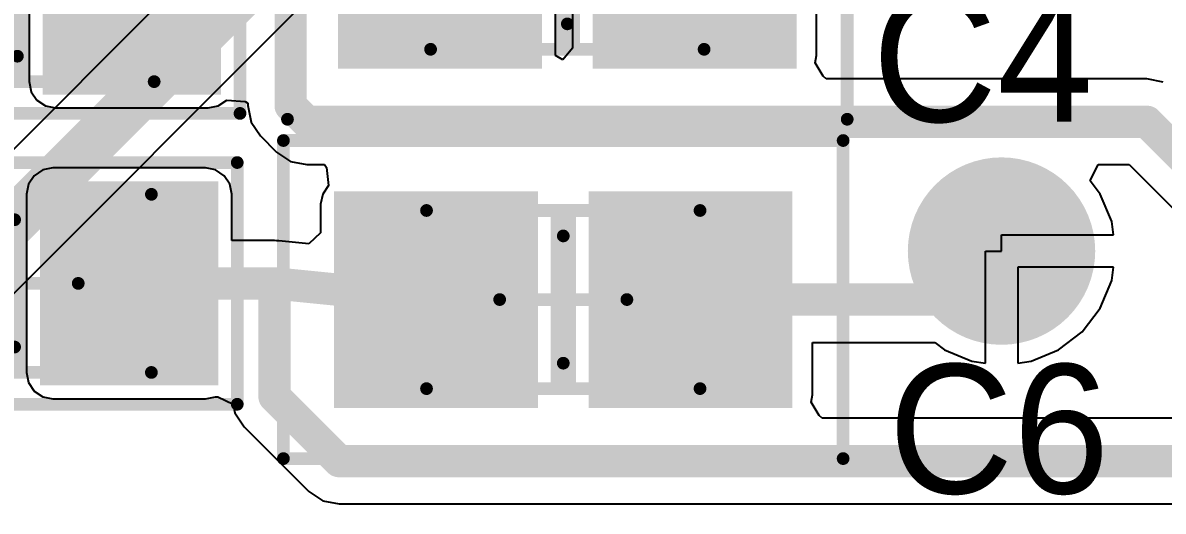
# Model space of a CAD drawing. Header units: millimetres. Extents: x 0.11 to 2.34, y 0.1 to 2.58.
# Drawn here: x 0.3121 to 0.665, y 1.5095 to 1.6606 of the extents above; entities that cross this region are included whole.
import ezdxf

# ---------------------------------------------------------------- set-up
doc = ezdxf.new("R2010")
doc.units = ezdxf.units.MM
doc.header["$MEASUREMENT"] = 0
for name, color, linetype in [('BottomLayer', 5, 'Continuous'), ('BottomSolder', 6, 'Continuous'), ('Mechanical13', 56, 'Continuous'), ('Mechanical15', 56, 'Continuous'), ('MultiLayer', 9, 'Continuous'), ('TopLayer', 1, 'Continuous'), ('TopOverlay', 2, 'Continuous'), ('TopPaste', 8, 'Continuous'), ('TopSolder', 216, 'Continuous'), ('ViaHoleLayer', 16, 'Continuous')]:
    doc.layers.add(name, color=color, linetype=linetype)

# ---------------------------------------------------------------- blocks, each defined once
blk = doc.blocks.new('6_0805_N_27')
at = {"layer": 'Mechanical13', "const_width": 0.00394}
for points in [[(-0.04232, 0.02756), (-0.04232, -0.02756)], [(0.04232, 0.02756), (-0.04232, 0.02756)], [(0.04232, 0.02756), (0.04232, -0.02756)], [(0.04232, -0.02756), (-0.04232, -0.02756)]]:
    blk.add_lwpolyline(points, dxfattribs=at)
at = {"layer": 'Mechanical13', "const_width": 0.00197}
for points in [[(-0.04331, 0.02756, 1), (-0.04134, 0.02756, 1)], [(-0.04331, 0.02756, 1), (-0.04134, 0.02756, 1)], [(0.04134, 0.02756, 1), (0.04331, 0.02756, 1)], [(0.04134, 0.02756, 1), (0.04331, 0.02756, 1)], [(-0.04331, -0.02756, 1), (-0.04134, -0.02756, 1)], [(-0.04331, -0.02756, 1), (-0.04134, -0.02756, 1)], [(0.04134, -0.02756, 1), (0.04331, -0.02756, 1)], [(0.04134, -0.02756, 1), (0.04331, -0.02756, 1)]]:
    blk.add_lwpolyline(points, format="xyb", close=True, dxfattribs=at)
at = {"layer": 'Mechanical15', "const_width": 0.00394}
for points in [[(-0.0689, 0.0374), (-0.0689, -0.0374)], [(0.0689, 0.0374), (-0.0689, 0.0374)], [(0.0689, 0.0374), (0.0689, -0.0374)], [(0, 0.01969), (0, -0.01969)], [(0.01969, 0), (-0.01969, 0)], [(0.0689, -0.0374), (-0.0689, -0.0374)]]:
    blk.add_lwpolyline(points, dxfattribs=at)
at = {"layer": 'Mechanical15', "const_width": 0.00197}
for points in [[(-0.06988, 0.0374, 1), (-0.06791, 0.0374, 1)], [(-0.06988, 0.0374, 1), (-0.06791, 0.0374, 1)], [(0.06791, 0.0374, 1), (0.06988, 0.0374, 1)], [(0.06791, 0.0374, 1), (0.06988, 0.0374, 1)], [(-0.00098, 0.01969, 1), (0.00098, 0.01969, 1)], [(-0.02067, 0, 1), (-0.0187, 0, 1)], [(0.0187, 0, 1), (0.02067, 0, 1)], [(-0.00098, -0.01969, 1), (0.00098, -0.01969, 1)], [(-0.06988, -0.0374, 1), (-0.06791, -0.0374, 1)], [(-0.06988, -0.0374, 1), (-0.06791, -0.0374, 1)], [(0.06791, -0.0374, 1), (0.06988, -0.0374, 1)], [(0.06791, -0.0374, 1), (0.06988, -0.0374, 1)]]:
    blk.add_lwpolyline(points, format="xyb", close=True, dxfattribs=at)
at = {"layer": 'TopLayer'}
for points in [[(-0.01181, -0.02756), (-0.01181, 0.02756), (-0.05906, -0.02756), (-0.05906, 0.02756)], [(0.05906, -0.02756), (0.05906, 0.02756), (0.01181, -0.02756), (0.01181, 0.02756)]]:
    blk.add_solid(points, dxfattribs=at)
at = {"layer": 'TopOverlay', "const_width": 0.00787}
blk.add_lwpolyline([(0, 0.02362), (0, -0.02362)], dxfattribs=at)
at = {"layer": 'TopOverlay', "const_width": 0.00394}
for points in [[(-0.00197, 0.02362, 1), (0.00197, 0.02362, 1)], [(-0.00197, -0.02362, 1), (0.00197, -0.02362, 1)]]:
    blk.add_lwpolyline(points, format="xyb", close=True, dxfattribs=at)
at = {"layer": 'TopPaste'}
for points in [[(-0.01181, -0.02756), (-0.01181, 0.02756), (-0.05906, -0.02756), (-0.05906, 0.02756)], [(0.05906, -0.02756), (0.05906, 0.02756), (0.01181, -0.02756), (0.01181, 0.02756)]]:
    blk.add_solid(points, dxfattribs=at)
at = {"layer": 'TopSolder'}
for points in [[(-0.00781, -0.03156), (-0.00781, 0.03156), (-0.06305, -0.03156), (-0.06305, 0.03156)], [(0.06306, -0.03156), (0.06306, 0.03156), (0.00781, -0.03156), (0.00781, 0.03156)]]:
    blk.add_solid(points, dxfattribs=at)
blk = doc.blocks.new('6_0805_N_29')
at = {"layer": 'Mechanical13', "const_width": 0.00394}
for points in [[(-0.04232, 0.02756), (-0.04232, -0.02756)], [(0.04232, 0.02756), (-0.04232, 0.02756)], [(0.04232, 0.02756), (0.04232, -0.02756)], [(0.04232, -0.02756), (-0.04232, -0.02756)]]:
    blk.add_lwpolyline(points, dxfattribs=at)
at = {"layer": 'Mechanical13', "const_width": 0.00197}
for points in [[(-0.04331, 0.02756, 1), (-0.04134, 0.02756, 1)], [(-0.04331, 0.02756, 1), (-0.04134, 0.02756, 1)], [(0.04134, 0.02756, 1), (0.04331, 0.02756, 1)], [(0.04134, 0.02756, 1), (0.04331, 0.02756, 1)], [(-0.04331, -0.02756, 1), (-0.04134, -0.02756, 1)], [(-0.04331, -0.02756, 1), (-0.04134, -0.02756, 1)], [(0.04134, -0.02756, 1), (0.04331, -0.02756, 1)], [(0.04134, -0.02756, 1), (0.04331, -0.02756, 1)]]:
    blk.add_lwpolyline(points, format="xyb", close=True, dxfattribs=at)
at = {"layer": 'Mechanical15', "const_width": 0.00394}
for points in [[(-0.0689, 0.0374), (-0.0689, -0.0374)], [(0.0689, 0.0374), (-0.0689, 0.0374)], [(0.0689, 0.0374), (0.0689, -0.0374)], [(0, 0.01969), (0, -0.01969)], [(0.01969, 0), (-0.01969, 0)], [(0.0689, -0.0374), (-0.0689, -0.0374)]]:
    blk.add_lwpolyline(points, dxfattribs=at)
at = {"layer": 'Mechanical15', "const_width": 0.00197}
for points in [[(-0.06988, 0.0374, 1), (-0.06791, 0.0374, 1)], [(-0.06988, 0.0374, 1), (-0.06791, 0.0374, 1)], [(0.06791, 0.0374, 1), (0.06988, 0.0374, 1)], [(0.06791, 0.0374, 1), (0.06988, 0.0374, 1)], [(-0.00098, 0.01969, 1), (0.00098, 0.01969, 1)], [(-0.02067, 0, 1), (-0.0187, 0, 1)], [(0.0187, 0, 1), (0.02067, 0, 1)], [(-0.00098, -0.01969, 1), (0.00098, -0.01969, 1)], [(-0.06988, -0.0374, 1), (-0.06791, -0.0374, 1)], [(-0.06988, -0.0374, 1), (-0.06791, -0.0374, 1)], [(0.06791, -0.0374, 1), (0.06988, -0.0374, 1)], [(0.06791, -0.0374, 1), (0.06988, -0.0374, 1)]]:
    blk.add_lwpolyline(points, format="xyb", close=True, dxfattribs=at)
at = {"layer": 'TopLayer'}
for points in [[(-0.01181, -0.02756), (-0.01181, 0.02756), (-0.05906, -0.02756), (-0.05906, 0.02756)], [(0.05906, -0.02756), (0.05906, 0.02756), (0.01181, -0.02756), (0.01181, 0.02756)]]:
    blk.add_solid(points, dxfattribs=at)
at = {"layer": 'TopOverlay', "const_width": 0.00787}
blk.add_lwpolyline([(0, 0.02362), (0, -0.02362)], dxfattribs=at)
at = {"layer": 'TopOverlay', "const_width": 0.00394}
for points in [[(-0.00197, 0.02362, 1), (0.00197, 0.02362, 1)], [(-0.00197, -0.02362, 1), (0.00197, -0.02362, 1)]]:
    blk.add_lwpolyline(points, format="xyb", close=True, dxfattribs=at)
at = {"layer": 'TopPaste'}
for points in [[(-0.01181, -0.02756), (-0.01181, 0.02756), (-0.05906, -0.02756), (-0.05906, 0.02756)], [(0.05906, -0.02756), (0.05906, 0.02756), (0.01181, -0.02756), (0.01181, 0.02756)]]:
    blk.add_solid(points, dxfattribs=at)
at = {"layer": 'TopSolder'}
for points in [[(-0.00781, -0.03156), (-0.00781, 0.03156), (-0.06305, -0.03156), (-0.06305, 0.03156)], [(0.06306, -0.03156), (0.06306, 0.03156), (0.00781, -0.03156), (0.00781, 0.03156)]]:
    blk.add_solid(points, dxfattribs=at)
blk = doc.blocks.new('6_0805_M_39')
at = {"layer": 'Mechanical13', "const_width": 0.00394}
for points in [[(-0.04232, 0.02756), (-0.04232, -0.02756)], [(0.04232, 0.02756), (-0.04232, 0.02756)], [(0.04232, 0.02756), (0.04232, -0.02756)], [(0.04232, -0.02756), (-0.04232, -0.02756)]]:
    blk.add_lwpolyline(points, dxfattribs=at)
at = {"layer": 'Mechanical13', "const_width": 0.00197}
for points in [[(-0.04331, 0.02756, 1), (-0.04134, 0.02756, 1)], [(-0.04331, 0.02756, 1), (-0.04134, 0.02756, 1)], [(0.04134, 0.02756, 1), (0.04331, 0.02756, 1)], [(0.04134, 0.02756, 1), (0.04331, 0.02756, 1)], [(-0.04331, -0.02756, 1), (-0.04134, -0.02756, 1)], [(-0.04331, -0.02756, 1), (-0.04134, -0.02756, 1)], [(0.04134, -0.02756, 1), (0.04331, -0.02756, 1)], [(0.04134, -0.02756, 1), (0.04331, -0.02756, 1)]]:
    blk.add_lwpolyline(points, format="xyb", close=True, dxfattribs=at)
at = {"layer": 'Mechanical15', "const_width": 0.00394}
for points in [[(-0.08661, 0.04921), (-0.08661, -0.04921)], [(0.08661, 0.04921), (-0.08661, 0.04921)], [(0.08661, 0.04921), (0.08661, -0.04921)], [(0, 0.01969), (0, -0.01969)], [(0.01969, 0), (-0.01969, 0)], [(0.08661, -0.04921), (-0.08661, -0.04921)]]:
    blk.add_lwpolyline(points, dxfattribs=at)
at = {"layer": 'Mechanical15', "const_width": 0.00197}
for points in [[(-0.0876, 0.04921, 1), (-0.08563, 0.04921, 1)], [(-0.0876, 0.04921, 1), (-0.08563, 0.04921, 1)], [(0.08563, 0.04921, 1), (0.0876, 0.04921, 1)], [(0.08563, 0.04921, 1), (0.0876, 0.04921, 1)], [(-0.00098, 0.01969, 1), (0.00098, 0.01969, 1)], [(-0.02067, 0, 1), (-0.0187, 0, 1)], [(0.0187, 0, 1), (0.02067, 0, 1)], [(-0.00098, -0.01969, 1), (0.00098, -0.01969, 1)], [(-0.0876, -0.04921, 1), (-0.08563, -0.04921, 1)], [(-0.0876, -0.04921, 1), (-0.08563, -0.04921, 1)], [(0.08563, -0.04921, 1), (0.0876, -0.04921, 1)], [(0.08563, -0.04921, 1), (0.0876, -0.04921, 1)]]:
    blk.add_lwpolyline(points, format="xyb", close=True, dxfattribs=at)
at = {"layer": 'TopLayer'}
for points in [[(-0.01181, -0.02953), (-0.01181, 0.02953), (-0.06693, -0.02953), (-0.06693, 0.02953)], [(0.06693, -0.02953), (0.06693, 0.02953), (0.01181, -0.02953), (0.01181, 0.02953)]]:
    blk.add_solid(points, dxfattribs=at)
at = {"layer": 'TopOverlay', "const_width": 0.00787}
blk.add_lwpolyline([(0, 0.02559), (0, -0.02559)], dxfattribs=at)
at = {"layer": 'TopOverlay', "const_width": 0.00394}
for points in [[(-0.00197, 0.02559, 1), (0.00197, 0.02559, 1)], [(-0.00197, -0.02559, 1), (0.00197, -0.02559, 1)]]:
    blk.add_lwpolyline(points, format="xyb", close=True, dxfattribs=at)
at = {"layer": 'TopPaste'}
for points in [[(-0.01181, -0.02953), (-0.01181, 0.02953), (-0.06693, -0.02953), (-0.06693, 0.02953)], [(0.06693, -0.02953), (0.06693, 0.02953), (0.01181, -0.02953), (0.01181, 0.02953)]]:
    blk.add_solid(points, dxfattribs=at)
at = {"layer": 'TopSolder'}
for points in [[(-0.00781, -0.03353), (-0.00781, 0.03353), (-0.07093, -0.03353), (-0.07093, 0.03353)], [(0.07093, -0.03353), (0.07093, 0.03353), (0.00781, -0.03353), (0.00781, 0.03353)]]:
    blk.add_solid(points, dxfattribs=at)
blk = doc.blocks.new('6_0805_M_41')
at = {"layer": 'Mechanical13', "const_width": 0.00394}
for points in [[(-0.04232, 0.02756), (-0.04232, -0.02756)], [(0.04232, 0.02756), (-0.04232, 0.02756)], [(0.04232, 0.02756), (0.04232, -0.02756)], [(0.04232, -0.02756), (-0.04232, -0.02756)]]:
    blk.add_lwpolyline(points, dxfattribs=at)
at = {"layer": 'Mechanical13', "const_width": 0.00197}
for points in [[(-0.04331, 0.02756, 1), (-0.04134, 0.02756, 1)], [(-0.04331, 0.02756, 1), (-0.04134, 0.02756, 1)], [(0.04134, 0.02756, 1), (0.04331, 0.02756, 1)], [(0.04134, 0.02756, 1), (0.04331, 0.02756, 1)], [(-0.04331, -0.02756, 1), (-0.04134, -0.02756, 1)], [(-0.04331, -0.02756, 1), (-0.04134, -0.02756, 1)], [(0.04134, -0.02756, 1), (0.04331, -0.02756, 1)], [(0.04134, -0.02756, 1), (0.04331, -0.02756, 1)]]:
    blk.add_lwpolyline(points, format="xyb", close=True, dxfattribs=at)
at = {"layer": 'Mechanical15', "const_width": 0.00394}
for points in [[(-0.08661, 0.04921), (-0.08661, -0.04921)], [(0.08661, 0.04921), (-0.08661, 0.04921)], [(0.08661, 0.04921), (0.08661, -0.04921)], [(0, 0.01969), (0, -0.01969)], [(0.01969, 0), (-0.01969, 0)], [(0.08661, -0.04921), (-0.08661, -0.04921)]]:
    blk.add_lwpolyline(points, dxfattribs=at)
at = {"layer": 'Mechanical15', "const_width": 0.00197}
for points in [[(-0.0876, 0.04921, 1), (-0.08563, 0.04921, 1)], [(-0.0876, 0.04921, 1), (-0.08563, 0.04921, 1)], [(0.08563, 0.04921, 1), (0.0876, 0.04921, 1)], [(0.08563, 0.04921, 1), (0.0876, 0.04921, 1)], [(-0.00098, 0.01969, 1), (0.00098, 0.01969, 1)], [(-0.02067, 0, 1), (-0.0187, 0, 1)], [(0.0187, 0, 1), (0.02067, 0, 1)], [(-0.00098, -0.01969, 1), (0.00098, -0.01969, 1)], [(-0.0876, -0.04921, 1), (-0.08563, -0.04921, 1)], [(-0.0876, -0.04921, 1), (-0.08563, -0.04921, 1)], [(0.08563, -0.04921, 1), (0.0876, -0.04921, 1)], [(0.08563, -0.04921, 1), (0.0876, -0.04921, 1)]]:
    blk.add_lwpolyline(points, format="xyb", close=True, dxfattribs=at)
at = {"layer": 'TopLayer'}
for points in [[(-0.01181, -0.02953), (-0.01181, 0.02953), (-0.06693, -0.02953), (-0.06693, 0.02953)], [(0.06693, -0.02953), (0.06693, 0.02953), (0.01181, -0.02953), (0.01181, 0.02953)]]:
    blk.add_solid(points, dxfattribs=at)
at = {"layer": 'TopOverlay', "const_width": 0.00787}
blk.add_lwpolyline([(0, 0.02559), (0, -0.02559)], dxfattribs=at)
at = {"layer": 'TopOverlay', "const_width": 0.00394}
for points in [[(-0.00197, 0.02559, 1), (0.00197, 0.02559, 1)], [(-0.00197, -0.02559, 1), (0.00197, -0.02559, 1)]]:
    blk.add_lwpolyline(points, format="xyb", close=True, dxfattribs=at)
at = {"layer": 'TopPaste'}
for points in [[(-0.01181, -0.02953), (-0.01181, 0.02953), (-0.06693, -0.02953), (-0.06693, 0.02953)], [(0.06693, -0.02953), (0.06693, 0.02953), (0.01181, -0.02953), (0.01181, 0.02953)]]:
    blk.add_solid(points, dxfattribs=at)
at = {"layer": 'TopSolder'}
for points in [[(-0.00781, -0.03353), (-0.00781, 0.03353), (-0.07093, -0.03353), (-0.07093, 0.03353)], [(0.07093, -0.03353), (0.07093, 0.03353), (0.00781, -0.03353), (0.00781, 0.03353)]]:
    blk.add_solid(points, dxfattribs=at)

msp = doc.modelspace()

# ---------------------------------------------------------------- linework, layer by layer
at = {"layer": 'BottomLayer'}
for p, q in [((0.4882, 1.80055), (0.25383, 1.56617)), ((0.2808, 1.54845), (0.51055, 1.7782))]:
    msp.add_line(p, q, dxfattribs=at)
at = {"layer": 'BottomLayer', "const_width": 0.015}
msp.add_lwpolyline([(0.265, 1.555), (0.52, 1.81)], dxfattribs=at)
at = {"layer": 'BottomLayer', "const_width": 0.025}
msp.add_lwpolyline([(0.6025, 1.59, 1), (0.6275, 1.59, 1)], format="xyb", close=True, dxfattribs=at)
at = {"layer": 'BottomSolder', "const_width": 0.029}
msp.add_lwpolyline([(0.6005, 1.59, 1), (0.6295, 1.59, 1)], format="xyb", close=True, dxfattribs=at)
at = {"layer": 'MultiLayer', "const_width": 0.025}
msp.add_lwpolyline([(0.6025, 1.59, 1), (0.6275, 1.59, 1)], format="xyb", close=True, dxfattribs=at)
at = {"layer": 'TopLayer'}
for p, q in [((0.47698, 1.65047), (0.47698, 1.70953)), ((0.31409, 1.69756), (0.31409, 1.64244)), ((0.48225, 1.675), (0.48225, 1.65282)), ((0.55775, 1.65047), (0.55775, 1.66675)), ((0.48225, 1.65282), (0.47928, 1.64914)), ((0.47928, 1.64914), (0.47698, 1.65047)), ((0.55731, 1.64825), (0.55775, 1.65047)), ((0.55981, 1.6441), (0.55731, 1.64825)), ((0.31409, 1.64244), (0.31471, 1.63932)), ((0.56078, 1.64325), (0.55981, 1.6441)), ((0.66, 1.64325), (0.56078, 1.64325)), ((0.66507, 1.64225), (0.66, 1.64325)), ((0.31471, 1.63932), (0.31648, 1.63667)), ((0.31648, 1.63667), (0.31912, 1.63491)), ((0.31912, 1.63491), (0.32224, 1.63428)), ((0.32224, 1.63428), (0.36949, 1.63428)), ((0.36949, 1.63428), (0.37261, 1.63491)), ((0.37261, 1.63491), (0.37526, 1.63667)), ((0.37526, 1.63667), (0.38094, 1.63629)), ((0.38094, 1.63629), (0.38175, 1.63573)), ((0.38175, 1.63573), (0.38175, 1.635)), ((0.38175, 1.635), (0.38275, 1.62993)), ((0.38275, 1.62993), (0.38563, 1.62563)), ((0.38563, 1.62563), (0.39063, 1.62063)), ((0.39063, 1.62063), (0.39493, 1.61775)), ((0.39493, 1.61775), (0.4, 1.61675)), ((0.4, 1.61675), (0.40547, 1.61675)), ((0.40547, 1.61675), (0.40608, 1.61591)), ((0.64243, 1.61175), (0.6449, 1.61675)), ((0.6449, 1.61675), (0.65451, 1.61675)), ((0.65451, 1.61675), (0.76175, 1.50951)), ((0.31561, 1.61333), (0.31384, 1.61068)), ((0.31826, 1.61509), (0.31561, 1.61333)), ((0.32138, 1.61572), (0.31826, 1.61509)), ((0.36862, 1.61572), (0.32138, 1.61572)), ((0.37174, 1.61509), (0.36862, 1.61572)), ((0.37439, 1.61333), (0.37174, 1.61509)), ((0.37616, 1.61068), (0.37439, 1.61333)), ((0.40608, 1.61591), (0.40667, 1.6103)), ((0.31384, 1.61068), (0.31322, 1.60756)), ((0.37678, 1.60756), (0.37616, 1.61068)), ((0.40667, 1.6103), (0.40491, 1.60765)), ((0.64557, 1.60765), (0.64243, 1.61175)), ((0.31322, 1.60756), (0.31322, 1.55244)), ((0.37678, 1.59325), (0.37678, 1.60756)), ((0.40491, 1.60765), (0.40428, 1.60453)), ((0.6491, 1.59914), (0.64557, 1.60765)), ((0.40428, 1.60453), (0.40428, 1.59562)), ((0.64964, 1.595), (0.6491, 1.59914)), ((0.40428, 1.59562), (0.40058, 1.59226)), ((0.39, 1.59325), (0.37678, 1.59325)), ((0.39065, 1.59312), (0.39, 1.59325)), ((0.39132, 1.59319), (0.39065, 1.59312)), ((0.40058, 1.59226), (0.39132, 1.59319)), ((0.615, 1.59), (0.615, 1.595)), ((0.615, 1.595), (0.64964, 1.595)), ((0.61, 1.55536), (0.61, 1.59)), ((0.61, 1.59), (0.615, 1.59)), ((0.64964, 1.585), (0.62, 1.585)), ((0.62, 1.585), (0.62, 1.55536)), ((0.6491, 1.58086), (0.64964, 1.585)), ((0.64557, 1.57235), (0.6491, 1.58086)), ((0.63996, 1.56504), (0.64557, 1.57235)), ((0.63265, 1.55943), (0.63996, 1.56504)), ((0.5565, 1.54547), (0.5565, 1.56175)), ((0.5565, 1.56175), (0.59433, 1.56175)), ((0.59433, 1.56175), (0.59735, 1.55943)), ((0.59735, 1.55943), (0.60586, 1.5559)), ((0.62414, 1.5559), (0.63265, 1.55943)), ((0.60586, 1.5559), (0.61, 1.55536)), ((0.62, 1.55536), (0.62414, 1.5559)), ((0.31322, 1.55244), (0.31384, 1.54932)), ((0.31384, 1.54932), (0.31561, 1.54667)), ((0.31561, 1.54667), (0.31826, 1.54491)), ((0.31826, 1.54491), (0.32138, 1.54428)), ((0.32138, 1.54428), (0.36862, 1.54428)), ((0.36862, 1.54428), (0.37174, 1.54491)), ((0.37174, 1.54491), (0.37178, 1.54493)), ((0.37178, 1.54493), (0.37243, 1.54494)), ((0.37243, 1.54494), (0.37722, 1.5426)), ((0.37722, 1.5426), (0.37775, 1.53993)), ((0.55605, 1.54325), (0.5565, 1.54547)), ((0.55855, 1.5391), (0.55605, 1.54325)), ((0.37775, 1.53993), (0.38063, 1.53563)), ((0.55952, 1.53825), (0.55855, 1.5391)), ((0.38063, 1.53563), (0.40063, 1.51563)), ((0.715, 1.53825), (0.55952, 1.53825)), ((0.40063, 1.51563), (0.40493, 1.51275)), ((0.40493, 1.51275), (0.41, 1.51175)), ((0.41, 1.51175), (0.70951, 1.51175))]:
    msp.add_line(p, q, dxfattribs=at)
at = {"layer": 'TopLayer', "const_width": 0.01}
for points in [[(0.395, 1.635), (0.395, 1.67)], [(0.395, 1.635), (0.4, 1.63)], [(0.4, 1.63), (0.66, 1.63)], [(0.66, 1.63), (0.775, 1.515)], [(0.6, 1.575), (0.615, 1.59)], [(0.345, 1.58), (0.39, 1.58)], [(0.39, 1.545), (0.39, 1.58)], [(0.39, 1.58), (0.44, 1.575)], [(0.51874, 1.575), (0.6, 1.575)], [(0.39, 1.545), (0.41, 1.525)], [(0.41, 1.525), (0.715, 1.525)]]:
    msp.add_lwpolyline(points, dxfattribs=at)
at = {"layer": 'TopLayer'}
for points, const_width in [([(0.3925, 1.635, 1), (0.3975, 1.635, 1)], 0.005), ([(0.3925, 1.635, 1), (0.3975, 1.635, 1)], 0.005), ([(0.3975, 1.63, 1), (0.4025, 1.63, 1)], 0.005), ([(0.3975, 1.63, 1), (0.4025, 1.63, 1)], 0.005), ([(0.6575, 1.63, 1), (0.6625, 1.63, 1)], 0.005), ([(0.6575, 1.63, 1), (0.6625, 1.63, 1)], 0.005), ([(0.6025, 1.59, 1), (0.6275, 1.59, 1)], 0.025), ([(0.6125, 1.59, 1), (0.6175, 1.59, 1)], 0.005), ([(0.3425, 1.58, 1), (0.3475, 1.58, 1)], 0.005), ([(0.3875, 1.58, 1), (0.3925, 1.58, 1)], 0.005), ([(0.3875, 1.58, 1), (0.3925, 1.58, 1)], 0.005), ([(0.3875, 1.58, 1), (0.3925, 1.58, 1)], 0.005), ([(0.4375, 1.575, 1), (0.4425, 1.575, 1)], 0.005), ([(0.51624, 1.575, 1), (0.52124, 1.575, 1)], 0.005), ([(0.5975, 1.575, 1), (0.6025, 1.575, 1)], 0.005), ([(0.5975, 1.575, 1), (0.6025, 1.575, 1)], 0.005), ([(0.3875, 1.545, 1), (0.3925, 1.545, 1)], 0.005), ([(0.3875, 1.545, 1), (0.3925, 1.545, 1)], 0.005), ([(0.4075, 1.525, 1), (0.4125, 1.525, 1)], 0.005), ([(0.4075, 1.525, 1), (0.4125, 1.525, 1)], 0.005)]:
    msp.add_lwpolyline(points, format="xyb", close=True, dxfattribs=dict(at, const_width=const_width))
at = {"layer": 'TopSolder', "const_width": 0.029}
msp.add_lwpolyline([(0.6005, 1.59, 1), (0.6295, 1.59, 1)], format="xyb", close=True, dxfattribs=at)
at = {"layer": 'ViaHoleLayer', "const_width": 0.014}
msp.add_lwpolyline([(0.608, 1.59, 1), (0.622, 1.59, 1)], format="xyb", close=True, dxfattribs=at)

# ---------------------------------------------------------------- block references
at = {"rotation": 180}
for name, p in [('6_0805_M_39', (0.48063, 1.68)), ('6_0805_N_27', (0.31043, 1.67)), ('6_0805_M_41', (0.47937, 1.575)), ('6_0805_N_29', (0.30957, 1.58))]:
    msp.add_blockref(name, p, dxfattribs=at)

# ---------------------------------------------------------------- texts
at = {"layer": 'TopOverlay'}
for s, p in [('C4', (0.575, 1.63)), ('C6', (0.58, 1.515))]:
    msp.add_text(s, height=0.04, dxfattribs=at).set_placement(p)

doc.saveas('drawing.dxf')
